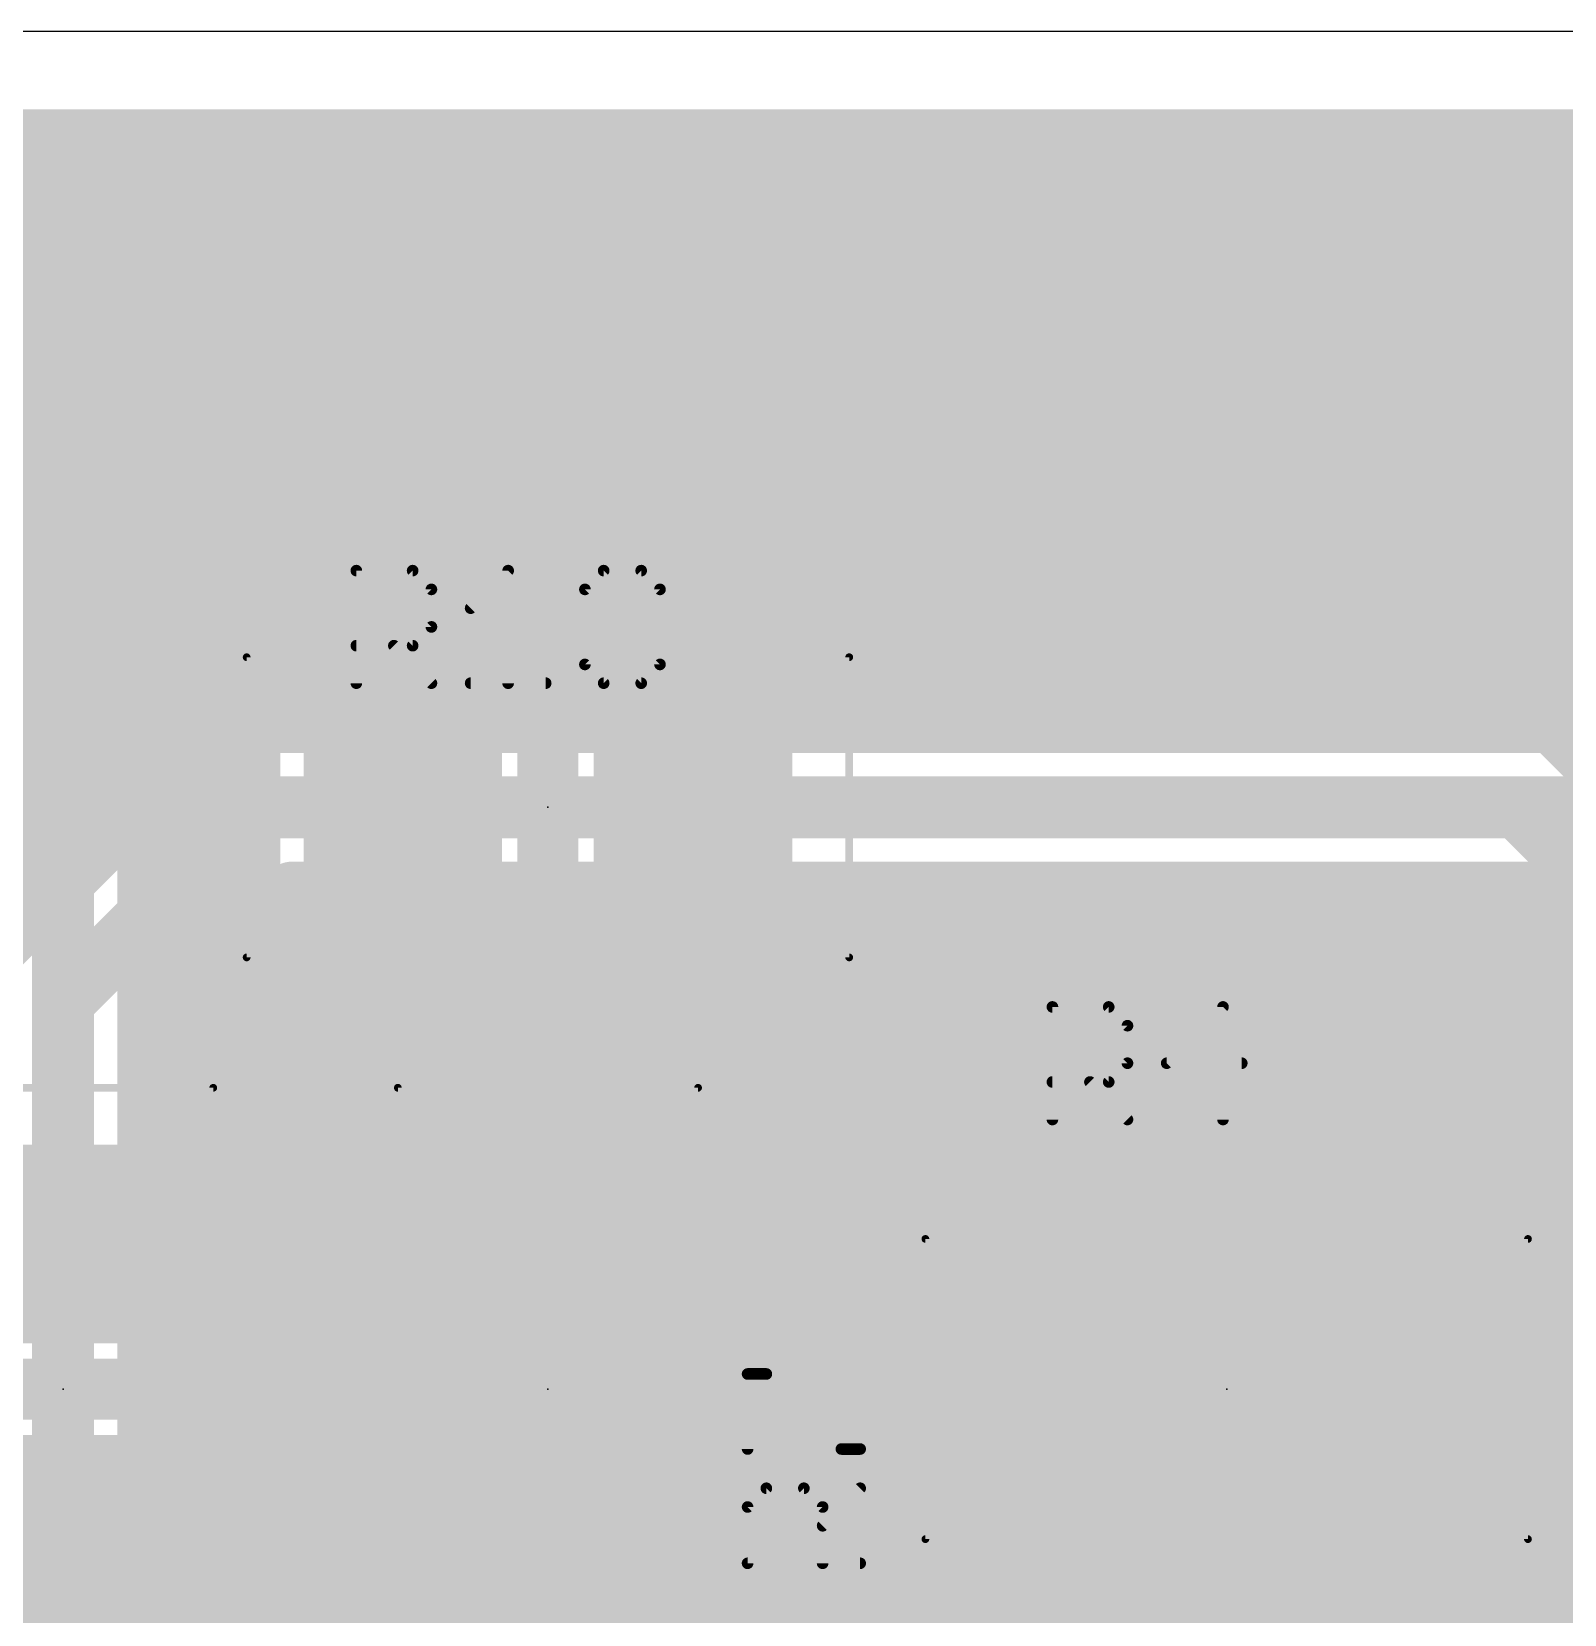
# Model space of a CAD drawing. Extents: x 0 to 1.9, y 0 to 1.15.
# Drawn here: x 0.5169 to 0.9121, y 0.7419 to 1.15 of the extents above; entities that cross this region are included whole.
import ezdxf

# ---------------------------------------------------------------- set-up
doc = ezdxf.new("R2010")
doc.units = 0
for name, color, linetype in [('1', 22, 'CONTINUOUS'), ('16', 175, 'CONTINUOUS'), ('20', 7, 'CONTINUOUS'), ('23', 7, 'CONTINUOUS'), ('24', 7, 'CONTINUOUS'), ('25', 253, 'CONTINUOUS'), ('31', 253, 'CONTINUOUS'), ('32', 253, 'CONTINUOUS'), ('35', 253, 'CONTINUOUS'), ('36', 253, 'CONTINUOUS'), ('39', 22, 'CONTINUOUS'), ('40', 175, 'CONTINUOUS'), ('51', 253, 'CONTINUOUS'), ('52', 253, 'CONTINUOUS')]:
    doc.layers.add(name, color=color, linetype=linetype)

# ---------------------------------------------------------------- blocks, each defined once
blk = doc.blocks.new('RECT')
blk.add_solid([(-0.5, -0.5), (0.5, -0.5), (-0.5, 0.5), (0.5, 0.5)])

msp = doc.modelspace()

# ---------------------------------------------------------------- linework, layer by layer
at = {"layer": '1', "const_width": 0.016}
for points in [[(0.028, 1.122), (1.872, 1.122)], [(0.028, 1.12), (1.872, 1.12)], [(0.028, 1.104), (1.872, 1.104)], [(0.028, 1.088), (1.72139, 1.088)], [(0.028, 1.072), (1.691539, 1.072)], [(0.028, 1.056), (1.675539, 1.056)], [(0.028, 1.04), (1.666718, 1.04)], [(0.028, 1.024), (1.660091, 1.024)], [(0.028, 1.008), (1.65775, 1.008)], [(0.028, 0.992), (1.011524, 0.992)], [(0.028, 0.976), (1.006508, 0.976)], [(0.565887, 0.972), (0.515887, 0.922)], [(0.909113, 0.972), (0.565887, 0.972)], [(0.934113, 0.947), (0.909113, 0.972)], [(0.028, 0.96), (0.553887, 0.96)], [(0.575, 0.95), (0.525, 0.9)], [(0.9, 0.95), (0.575, 0.95)], [(0.9, 0.95), (0.925, 0.925)], [(0.487305, 0.944), (0.537887, 0.944)], [(0.505176, 0.928), (0.521887, 0.928)], [(0.547, 0.890887), (0.584113, 0.928)], [(0.584113, 0.928), (0.890887, 0.928)], [(0.890887, 0.928), (0.903, 0.915887)], [(0.515887, 0.922), (0.508811, 0.914923)], [(0.665887, 0.922), (0.653, 0.909113)], [(0.834113, 0.922), (0.665887, 0.922)], [(0.871514, 0.884598), (0.834113, 0.922)], [(0.903, 0.915887), (0.903, 0.759113)], [(0.568113, 0.912), (0.655887, 0.912)], [(0.844113, 0.912), (0.903, 0.912)], [(0.653, 0.909113), (0.628, 0.884113)], [(0.525, 0.9), (0.525, 0.837402)], [(0.65, 0.875), (0.675, 0.9)], [(0.675, 0.9), (0.825, 0.9)], [(0.825, 0.9), (0.862402, 0.862598)], [(0.552113, 0.896), (0.639887, 0.896)], [(0.860113, 0.896), (0.903, 0.896)], [(0.547, 0.876992), (0.547, 0.890887)], [(0.628, 0.884113), (0.628, 0.876992)], [(0.884401, 0.871711), (0.871514, 0.884598)], [(0.547, 0.88), (0.628, 0.88)], [(0.683105, 0.876992), (0.684113, 0.878)], [(0.684113, 0.878), (0.815887, 0.878)], [(0.815887, 0.878), (0.840402, 0.853486)], [(0.876113, 0.88), (0.903, 0.88)], [(0.560327, 0.876992), (0.547, 0.876992)], [(0.568527, 0.868791), (0.560327, 0.876992)], [(0.614673, 0.876992), (0.606472, 0.868791)], [(0.628, 0.876992), (0.614673, 0.876992)], [(0.65, 0.837402), (0.65, 0.875)], [(0.685327, 0.876992), (0.683105, 0.876992)], [(0.693527, 0.868791), (0.685327, 0.876992)], [(0.884401, 0.843527), (0.884401, 0.871711)], [(0.568527, 0.850037), (0.568527, 0.868791)], [(0.606472, 0.868791), (0.606472, 0.806012)], [(0.693527, 0.806012), (0.693527, 0.868791)], [(0.568527, 0.864), (0.606472, 0.864)], [(0.693527, 0.864), (0.829887, 0.864)], [(0.862402, 0.862598), (0.862402, 0.8)], [(0.884401, 0.864), (0.903, 0.864)], [(0.840402, 0.853486), (0.840402, 0.843527)], [(0.57173, 0.846885), (0.568527, 0.850037)], [(0.570598, 0.848), (0.606472, 0.848)], [(0.571731, 0.846783), (0.57173, 0.846885)], [(0.571803, 0.846711), (0.571731, 0.846783)], [(0.571803, 0.837688), (0.571803, 0.846711)], [(0.693527, 0.848), (0.840402, 0.848)], [(0.884401, 0.848), (0.903, 0.848)], [(0.756209, 0.843527), (0.748008, 0.835327)], [(0.818988, 0.843527), (0.756209, 0.843527)], [(0.825, 0.837515), (0.818988, 0.843527)], [(0.831012, 0.843527), (0.825, 0.837515)], [(0.840402, 0.843527), (0.831012, 0.843527)], [(0.893791, 0.843527), (0.884401, 0.843527)], [(0.901992, 0.835327), (0.893791, 0.843527)], [(0.549803, 0.837598), (0.4, 0.837598)], [(0.525, 0.837402), (0.549803, 0.837598)], [(0.571875, 0.828661), (0.571803, 0.837688)], [(0.748008, 0.835327), (0.748008, 0.764673)], [(0.901992, 0.764673), (0.901992, 0.835327)], [(0.571803, 0.828588), (0.571875, 0.828661)], [(0.571848, 0.832), (0.606472, 0.832)], [(0.693527, 0.832), (0.748008, 0.832)], [(0.901992, 0.832), (0.903, 0.832)], [(0.568527, 0.82521), (0.571803, 0.828486)], [(0.568527, 0.806012), (0.568527, 0.82521)], [(0.571803, 0.828486), (0.571803, 0.828588)], [(0.568527, 0.816), (0.606472, 0.816)], [(0.693527, 0.816), (0.748008, 0.816)], [(0.901992, 0.816), (0.903, 0.816)], [(0.562515, 0.8), (0.568527, 0.806012)], [(0.606472, 0.806012), (0.612484, 0.8)], [(0.687515, 0.8), (0.693527, 0.806012)], [(0.568527, 0.793988), (0.562515, 0.8)], [(0.562516, 0.8), (0.612484, 0.8)], [(0.612484, 0.8), (0.606472, 0.793988)], [(0.693527, 0.793988), (0.687515, 0.8)], [(0.687516, 0.8), (0.748008, 0.8)], [(0.787598, 0.8), (0.775, 0.787402)], [(0.862402, 0.665551), (0.862402, 0.8)], [(0.901992, 0.8), (0.903, 0.8)], [(0.568527, 0.731209), (0.568527, 0.793988)], [(0.606472, 0.793988), (0.606472, 0.731209)], [(0.693527, 0.731209), (0.693527, 0.793988)], [(0.568527, 0.784), (0.606472, 0.784)], [(0.693527, 0.784), (0.748008, 0.784)], [(0.775, 0.787402), (0.775, 0.775)], [(0.901992, 0.784), (0.903, 0.784)], [(0.775, 0.775), (0.837205, 0.712795)], [(0.568527, 0.768), (0.606472, 0.768)], [(0.693527, 0.768), (0.748008, 0.768)], [(0.901992, 0.768), (0.903, 0.768)], [(0.748008, 0.764673), (0.756209, 0.756472)], [(0.893791, 0.756472), (0.901992, 0.764673)], [(0.525, 0.762598), (0.525, 0.7)], [(0.65, 0.762598), (0.65, 0.5875)], [(0.756209, 0.756472), (0.762415, 0.756472)], [(0.762415, 0.756472), (0.812108, 0.706779)], [(0.903, 0.759113), (0.884401, 0.740514)], [(0.884401, 0.740514), (0.884401, 0.756472)], [(0.884401, 0.756472), (0.893791, 0.756472)], [(0.568527, 0.752), (0.606472, 0.752)], [(0.693527, 0.752), (0.766887, 0.752)], [(0.884401, 0.752), (0.895887, 0.752)], [(0.925, 0.75), (0.888386, 0.713386)], [(0.568527, 0.736), (0.606472, 0.736)], [(0.693527, 0.736), (0.782887, 0.736)]]:
    msp.add_lwpolyline(points, dxfattribs=at)
at = {"layer": '1', "const_width": 0.008}
for points in [[(0.565887, 0.976, 1), (0.565887, 0.968)], [(0.568716, 0.969171, 1), (0.563059, 0.974828)], [(0.911941, 0.974828, 1), (0.906284, 0.969171)], [(0.909113, 0.968, 1), (0.909113, 0.976)], [(0.553887, 0.956, 1), (0.553887, 0.964)], [(0.575, 0.954, 1), (0.575, 0.946)], [(0.577828, 0.947172, 1), (0.572172, 0.952828)], [(0.902828, 0.952828, 1), (0.897172, 0.947172)], [(0.9, 0.946, 1), (0.9, 0.954)], [(0.537887, 0.94, 1), (0.537887, 0.948)], [(0.521887, 0.924, 1), (0.521887, 0.932)], [(0.584113, 0.932, 1), (0.584113, 0.924)], [(0.586941, 0.925172, 1), (0.581284, 0.930828)], [(0.893716, 0.930828, 1), (0.888059, 0.925172)], [(0.890887, 0.924, 1), (0.890887, 0.932)], [(0.513059, 0.924828, 1), (0.518716, 0.919171)], [(0.518716, 0.919171, 1), (0.513059, 0.924828)], [(0.665887, 0.926, 1), (0.665887, 0.918)], [(0.668716, 0.919171, 1), (0.663059, 0.924828)], [(0.836941, 0.924828, 1), (0.831284, 0.919171)], [(0.834113, 0.918, 1), (0.834113, 0.926)], [(0.907, 0.915887, 1), (0.899, 0.915887)], [(0.900172, 0.913059, 1), (0.905828, 0.918716)], [(0.568113, 0.916, 1), (0.568113, 0.908)], [(0.655887, 0.908, 1), (0.655887, 0.916)], [(0.844113, 0.916, 1), (0.844113, 0.908)], [(0.903, 0.908, 1), (0.903, 0.916)], [(0.650172, 0.911941, 1), (0.655828, 0.906284)], [(0.655828, 0.906284, 1), (0.650172, 0.911941)], [(0.529, 0.9, 1), (0.521, 0.9)], [(0.522172, 0.902828, 1), (0.527828, 0.897172)], [(0.675, 0.904, 1), (0.675, 0.896)], [(0.677828, 0.897172, 1), (0.672172, 0.902828)], [(0.827828, 0.902828, 1), (0.822172, 0.897172)], [(0.825, 0.896, 1), (0.825, 0.904)], [(0.552113, 0.9, 1), (0.552113, 0.892)], [(0.639887, 0.892, 1), (0.639887, 0.9)], [(0.860113, 0.9, 1), (0.860113, 0.892)], [(0.903, 0.892, 1), (0.903, 0.9)], [(0.551, 0.890887, 1), (0.543, 0.890887)], [(0.544171, 0.893716, 1), (0.549828, 0.888059)], [(0.632, 0.884113, 1), (0.624, 0.884113)], [(0.625172, 0.886941, 1), (0.630828, 0.881284)], [(0.874343, 0.887427, 1), (0.868686, 0.88177)], [(0.868686, 0.88177, 1), (0.874343, 0.887427)], [(0.547, 0.884, 1), (0.547, 0.876)], [(0.628, 0.876, 1), (0.628, 0.884)], [(0.684113, 0.882, 1), (0.684113, 0.874)], [(0.686941, 0.875171, 1), (0.681284, 0.880829)], [(0.818716, 0.880828, 1), (0.813059, 0.875172)], [(0.815887, 0.874, 1), (0.815887, 0.882)], [(0.876113, 0.884, 1), (0.876113, 0.876)], [(0.903, 0.876, 1), (0.903, 0.884)], [(0.547, 0.880992, 1), (0.547, 0.872992)], [(0.563155, 0.87982, 1), (0.557498, 0.874164)], [(0.560327, 0.872992, 1), (0.560327, 0.880992)], [(0.614673, 0.880992, 1), (0.614673, 0.872992)], [(0.617502, 0.874164, 1), (0.611845, 0.87982)], [(0.628, 0.872992, 1), (0.628, 0.880992)], [(0.654, 0.875, 1), (0.646, 0.875)], [(0.647172, 0.877828, 1), (0.652828, 0.872172)], [(0.680276, 0.879821, 1), (0.685933, 0.874163)], [(0.683105, 0.880992, 1), (0.683105, 0.872992)], [(0.688155, 0.87982, 1), (0.682498, 0.874164)], [(0.685327, 0.872992, 1), (0.685327, 0.880992)], [(0.543, 0.876992, 1), (0.551, 0.876992)], [(0.624, 0.876992, 1), (0.632, 0.876992)], [(0.888401, 0.871711, 1), (0.880401, 0.871711)], [(0.881573, 0.868883, 1), (0.88723, 0.87454)], [(0.572527, 0.868791, 1), (0.564527, 0.868791)], [(0.565699, 0.865963, 1), (0.571356, 0.87162)], [(0.610472, 0.868791, 1), (0.602472, 0.868791)], [(0.603644, 0.87162, 1), (0.609301, 0.865963)], [(0.697527, 0.868791, 1), (0.689527, 0.868791)], [(0.690699, 0.865963, 1), (0.696356, 0.87162)], [(0.568527, 0.868, 1), (0.568527, 0.86)], [(0.606472, 0.86, 1), (0.606472, 0.868)], [(0.693527, 0.868, 1), (0.693527, 0.86)], [(0.829887, 0.86, 1), (0.829887, 0.868)], [(0.866402, 0.862598, 1), (0.858402, 0.862598)], [(0.859573, 0.85977, 1), (0.86523, 0.865427)], [(0.884401, 0.868, 1), (0.884401, 0.86)], [(0.903, 0.86, 1), (0.903, 0.868)], [(0.844402, 0.853486, 1), (0.836402, 0.853486)], [(0.571333, 0.852888, 1), (0.565722, 0.847187)], [(0.837573, 0.850657, 1), (0.84323, 0.856314)], [(0.564527, 0.850037, 1), (0.572527, 0.850037)], [(0.570598, 0.852, 1), (0.570598, 0.844)], [(0.57573, 0.846914, 1), (0.56773, 0.846856)], [(0.574557, 0.849614, 1), (0.568905, 0.843952)], [(0.575803, 0.846711, 1), (0.567803, 0.846711)], [(0.568924, 0.844034, 1), (0.574536, 0.849736)], [(0.568977, 0.84388, 1), (0.574629, 0.849542)], [(0.606472, 0.844, 1), (0.606472, 0.852)], [(0.693527, 0.852, 1), (0.693527, 0.844)], [(0.840402, 0.844, 1), (0.840402, 0.852)], [(0.884401, 0.852, 1), (0.884401, 0.844)], [(0.903, 0.844, 1), (0.903, 0.852)], [(0.567731, 0.846754, 1), (0.575731, 0.846812)], [(0.756209, 0.847527, 1), (0.756209, 0.839527)], [(0.759037, 0.840699, 1), (0.75338, 0.846356)], [(0.821816, 0.846356, 1), (0.81616, 0.840699)], [(0.818988, 0.839527, 1), (0.818988, 0.847527)], [(0.831012, 0.847527, 1), (0.831012, 0.839527)], [(0.83384, 0.840699, 1), (0.828183, 0.846356)], [(0.840402, 0.839527, 1), (0.840402, 0.847527)], [(0.884401, 0.847527, 1), (0.884401, 0.839527)], [(0.89662, 0.846356, 1), (0.890963, 0.840699)], [(0.893791, 0.839527, 1), (0.893791, 0.847527)], [(0.524968, 0.841401, 1), (0.525032, 0.833402)], [(0.549835, 0.833599, 1), (0.549771, 0.841598)], [(0.549803, 0.833598, 1), (0.549803, 0.841598)], [(0.575803, 0.837719, 1), (0.567803, 0.837656)], [(0.836402, 0.843527, 1), (0.844402, 0.843527)], [(0.880401, 0.843527, 1), (0.888401, 0.843527)], [(0.521, 0.837402, 1), (0.529, 0.837402)], [(0.567803, 0.837688, 1), (0.575803, 0.837688)], [(0.646, 0.837402, 1), (0.654, 0.837402)], [(0.745179, 0.838155, 1), (0.750836, 0.832498)], [(0.752008, 0.835327, 1), (0.744008, 0.835327)], [(0.822172, 0.840344, 1), (0.827828, 0.834687)], [(0.822172, 0.834687, 1), (0.827828, 0.840344)], [(0.905992, 0.835327, 1), (0.897992, 0.835327)], [(0.899164, 0.832498, 1), (0.90482, 0.838155)], [(0.571848, 0.836, 1), (0.571848, 0.828)], [(0.574725, 0.825854, 1), (0.569025, 0.831467)], [(0.606472, 0.828, 1), (0.606472, 0.836)], [(0.693527, 0.836, 1), (0.693527, 0.828)], [(0.748008, 0.828, 1), (0.748008, 0.836)], [(0.901992, 0.836, 1), (0.901992, 0.828)], [(0.903, 0.828, 1), (0.903, 0.836)], [(0.572527, 0.82521, 1), (0.564527, 0.82521)], [(0.575803, 0.828588, 1), (0.567803, 0.828588)], [(0.568953, 0.831394, 1), (0.574653, 0.825781)], [(0.567875, 0.828629, 1), (0.575875, 0.828692)], [(0.574631, 0.825657, 1), (0.568975, 0.831314)], [(0.565699, 0.828039, 1), (0.571356, 0.822382)], [(0.567803, 0.828486, 1), (0.575803, 0.828486)], [(0.568527, 0.82, 1), (0.568527, 0.812)], [(0.606472, 0.812, 1), (0.606472, 0.82)], [(0.693527, 0.82, 1), (0.693527, 0.812)], [(0.748008, 0.812, 1), (0.748008, 0.82)], [(0.901992, 0.82, 1), (0.901992, 0.812)], [(0.903, 0.812, 1), (0.903, 0.82)], [(0.571356, 0.803184, 1), (0.565699, 0.80884)], [(0.609301, 0.80884, 1), (0.603644, 0.803184)], [(0.696356, 0.803184, 1), (0.690699, 0.80884)], [(0.564527, 0.806012, 1), (0.572527, 0.806012)], [(0.602472, 0.806012, 1), (0.610472, 0.806012)], [(0.689527, 0.806012, 1), (0.697527, 0.806012)], [(0.565344, 0.802828, 1), (0.559687, 0.797171)], [(0.559687, 0.802828, 1), (0.565344, 0.797171)], [(0.562516, 0.804, 1), (0.562516, 0.796)], [(0.615313, 0.797171, 1), (0.609656, 0.802828)], [(0.609656, 0.797171, 1), (0.615313, 0.802828)], [(0.612484, 0.796, 1), (0.612484, 0.804)], [(0.690344, 0.802828, 1), (0.684687, 0.797171)], [(0.684687, 0.802828, 1), (0.690344, 0.797171)], [(0.687516, 0.804, 1), (0.687516, 0.796)], [(0.748008, 0.796, 1), (0.748008, 0.804)], [(0.790427, 0.797172, 1), (0.78477, 0.802828)], [(0.866402, 0.8, 1), (0.858402, 0.8)], [(0.858402, 0.8, 1), (0.866402, 0.8)], [(0.901992, 0.804, 1), (0.901992, 0.796)], [(0.903, 0.796, 1), (0.903, 0.804)], [(0.572527, 0.793988, 1), (0.564527, 0.793988)], [(0.565699, 0.791159, 1), (0.571356, 0.796816)], [(0.610472, 0.793988, 1), (0.602472, 0.793988)], [(0.603644, 0.796816, 1), (0.609301, 0.791159)], [(0.697527, 0.793988, 1), (0.689527, 0.793988)], [(0.690699, 0.791159, 1), (0.696356, 0.796816)], [(0.568527, 0.788, 1), (0.568527, 0.78)], [(0.606472, 0.78, 1), (0.606472, 0.788)], [(0.693527, 0.788, 1), (0.693527, 0.78)], [(0.748008, 0.78, 1), (0.748008, 0.788)], [(0.779, 0.787402, 1), (0.771, 0.787402)], [(0.772172, 0.79023, 1), (0.777828, 0.784573)], [(0.901992, 0.788, 1), (0.901992, 0.78)], [(0.903, 0.78, 1), (0.903, 0.788)], [(0.777828, 0.777828, 1), (0.772172, 0.772172)], [(0.568527, 0.772, 1), (0.568527, 0.764)], [(0.606472, 0.764, 1), (0.606472, 0.772)], [(0.693527, 0.772, 1), (0.693527, 0.764)], [(0.748008, 0.764, 1), (0.748008, 0.772)], [(0.771, 0.775, 1), (0.779, 0.775)], [(0.901992, 0.772, 1), (0.901992, 0.764)], [(0.903, 0.764, 1), (0.903, 0.772)], [(0.750836, 0.767502, 1), (0.745179, 0.761845)], [(0.90482, 0.761845, 1), (0.899164, 0.767502)], [(0.529, 0.762598, 1), (0.521, 0.762598)], [(0.654, 0.762598, 1), (0.646, 0.762598)], [(0.744008, 0.764673, 1), (0.752008, 0.764673)], [(0.897992, 0.764673, 1), (0.905992, 0.764673)], [(0.756209, 0.760472, 1), (0.756209, 0.752472)], [(0.75338, 0.753644, 1), (0.759037, 0.759301)], [(0.765243, 0.759301, 1), (0.759586, 0.753644)], [(0.762415, 0.752472, 1), (0.762415, 0.760472)], [(0.888401, 0.756472, 1), (0.880401, 0.756472)], [(0.884401, 0.760472, 1), (0.884401, 0.752472)], [(0.890963, 0.759301, 1), (0.89662, 0.753644)], [(0.893791, 0.752472, 1), (0.893791, 0.760472)], [(0.905828, 0.756284, 1), (0.900172, 0.761941)], [(0.568527, 0.756, 1), (0.568527, 0.748)], [(0.606472, 0.748, 1), (0.606472, 0.756)], [(0.693527, 0.756, 1), (0.693527, 0.748)], [(0.766887, 0.748, 1), (0.766887, 0.756)], [(0.884401, 0.756, 1), (0.884401, 0.748)], [(0.895887, 0.748, 1), (0.895887, 0.756)], [(0.899, 0.759113, 1), (0.907, 0.759113)], [(0.881573, 0.743342, 1), (0.88723, 0.737686)], [(0.568527, 0.74, 1), (0.568527, 0.732)], [(0.606472, 0.732, 1), (0.606472, 0.74)], [(0.693527, 0.74, 1), (0.693527, 0.732)], [(0.782887, 0.732, 1), (0.782887, 0.74)], [(0.880401, 0.740514, 1), (0.888401, 0.740514)]]:
    msp.add_lwpolyline(points, format="xyb", dxfattribs=at)
at = {"layer": '16', "const_width": 0.016}
for points in [[(0.028, 1.122), (1.872, 1.122)], [(0.028, 1.12), (1.872, 1.12)], [(0.028, 1.104), (1.872, 1.104)], [(0.028, 1.088), (1.72139, 1.088)], [(0.028, 1.072), (1.691539, 1.072)], [(0.028, 1.056), (1.675539, 1.056)], [(0.596613, 1.047), (0.353387, 1.047)], [(0.621711, 1.021901), (0.596613, 1.047)], [(0.603613, 1.04), (1.666718, 1.04)], [(0.5, 1.025), (0.5875, 1.025)], [(0.525, 1), (0.5, 1.025)], [(0.5875, 1.025), (0.612598, 0.999902)], [(0.619613, 1.024), (1.660091, 1.024)], [(0.634598, 1.009014), (0.621711, 1.021901)], [(0.634598, 0.993527), (0.634598, 1.009014)], [(0.634598, 1.008), (1.65775, 1.008)], [(0.525, 0.7), (0.525, 1)], [(0.547, 0.725816), (0.547, 1.003)], [(0.547, 1.003), (0.578387, 1.003)], [(0.578387, 1.003), (0.58786, 0.993527)], [(0.612598, 0.999902), (0.612598, 0.95)], [(0.547, 0.992), (0.579681, 0.992)], [(0.581209, 0.993527), (0.573008, 0.985327)], [(0.58786, 0.993527), (0.581209, 0.993527)], [(0.643988, 0.993527), (0.634598, 0.993527)], [(0.65, 0.987515), (0.643988, 0.993527)], [(0.645515, 0.992), (0.654484, 0.992)], [(0.656012, 0.993527), (0.65, 0.987515)], [(0.718791, 0.993527), (0.656012, 0.993527)], [(0.726992, 0.985327), (0.718791, 0.993527)], [(0.720319, 0.992), (1.017181, 0.992)], [(0.573008, 0.985327), (0.573008, 0.914673)], [(0.726992, 0.972), (0.726992, 0.985327)], [(0.547, 0.976), (0.573008, 0.976)], [(0.726992, 0.976), (1.010508, 0.976)], [(1.010508, 0.972), (0.726992, 0.972)], [(0.547, 0.96), (0.573008, 0.96)], [(1.05, 0.95), (0.687402, 0.95)], [(0.547, 0.944), (0.573008, 0.944)], [(0.547, 0.928), (0.573008, 0.928)], [(0.726992, 0.914673), (0.726992, 0.928)], [(0.726992, 0.928), (1.010508, 0.928)], [(0.573008, 0.914673), (0.581209, 0.906472)], [(0.718791, 0.906472), (0.726992, 0.914673)], [(0.547, 0.912), (0.575681, 0.912)], [(0.643988, 0.906472), (0.65, 0.912484)], [(0.649515, 0.912), (0.650484, 0.912)], [(0.65, 0.912484), (0.656012, 0.906472)], [(0.724319, 0.912), (1.013181, 0.912)], [(0.581209, 0.906472), (0.643988, 0.906472)], [(0.656012, 0.906472), (0.718791, 0.906472)], [(0.547, 0.896), (1.028, 0.896)], [(0.547, 0.88), (1.028, 0.88)], [(0.547, 0.864), (1.028, 0.864)], [(0.547, 0.848), (1.028, 0.848)], [(0.547, 0.832), (1.028, 0.832)], [(0.547, 0.816), (1.028, 0.816)], [(0.547, 0.8), (1.028, 0.8)], [(0.547, 0.784), (1.028, 0.784)], [(0.547, 0.768), (1.028, 0.768)], [(0.547, 0.752), (1.028, 0.752)], [(0.547, 0.736), (1.028, 0.736)]]:
    msp.add_lwpolyline(points, dxfattribs=at)
at = {"layer": '16', "const_width": 0.008}
for points in [[(0.599441, 1.049828, 1), (0.593784, 1.044171)], [(0.596613, 1.043, 1), (0.596613, 1.051)], [(0.603613, 1.044, 1), (0.603613, 1.036)], [(0.590328, 1.027828, 1), (0.584672, 1.022172)], [(0.5875, 1.021, 1), (0.5875, 1.029)], [(0.619613, 1.028, 1), (0.619613, 1.02)], [(0.62454, 1.02473, 1), (0.618883, 1.019073)], [(0.618883, 1.019073, 1), (0.62454, 1.02473)], [(0.638598, 1.009014, 1), (0.630598, 1.009014)], [(0.634598, 1.012, 1), (0.634598, 1.004)], [(0.63177, 1.006186, 1), (0.637427, 1.011843)], [(0.529, 1, 1), (0.521, 1)], [(0.551, 1.003, 1), (0.543, 1.003)], [(0.547, 1.007, 1), (0.547, 0.999)], [(0.581216, 1.005828, 1), (0.575559, 1.000172)], [(0.578387, 0.999, 1), (0.578387, 1.007)], [(0.522172, 0.997172, 1), (0.527828, 1.002828)], [(0.616598, 0.999902, 1), (0.608598, 0.999902)], [(0.60977, 0.997073, 1), (0.615427, 1.00273)], [(0.547, 0.996, 1), (0.547, 0.988)], [(0.581209, 0.997527, 1), (0.581209, 0.989527)], [(0.584037, 0.990699, 1), (0.57838, 0.996356)], [(0.579681, 0.988, 1), (0.579681, 0.996)], [(0.585031, 0.990699, 1), (0.590688, 0.996356)], [(0.58786, 0.989527, 1), (0.58786, 0.997527)], [(0.634598, 0.997527, 1), (0.634598, 0.989527)], [(0.646816, 0.996356, 1), (0.641159, 0.990699)], [(0.645515, 0.996, 1), (0.645515, 0.988)], [(0.643988, 0.989527, 1), (0.643988, 0.997527)], [(0.656012, 0.997527, 1), (0.656012, 0.989527)], [(0.65884, 0.990699, 1), (0.653184, 0.996356)], [(0.654484, 0.988, 1), (0.654484, 0.996)], [(0.72162, 0.996356, 1), (0.715963, 0.990699)], [(0.720319, 0.996, 1), (0.720319, 0.988)], [(0.718791, 0.989527, 1), (0.718791, 0.997527)], [(0.630598, 0.993527, 1), (0.638598, 0.993527)], [(0.570179, 0.988155, 1), (0.575836, 0.982498)], [(0.577008, 0.985327, 1), (0.569008, 0.985327)], [(0.647171, 0.990344, 1), (0.652828, 0.984687)], [(0.647171, 0.984687, 1), (0.652828, 0.990344)], [(0.730992, 0.985327, 1), (0.722992, 0.985327)], [(0.724164, 0.982498, 1), (0.72982, 0.988155)], [(0.547, 0.98, 1), (0.547, 0.972)], [(0.573008, 0.972, 1), (0.573008, 0.98)], [(0.726992, 0.98, 1), (0.726992, 0.972)], [(0.726992, 0.976, 1), (0.726992, 0.968)], [(0.722992, 0.972, 1), (0.730992, 0.972)], [(0.547, 0.964, 1), (0.547, 0.956)], [(0.573008, 0.956, 1), (0.573008, 0.964)], [(0.687402, 0.954, 1), (0.687402, 0.946)], [(0.547, 0.948, 1), (0.547, 0.94)], [(0.573008, 0.94, 1), (0.573008, 0.948)], [(0.608598, 0.95, 1), (0.616598, 0.95)], [(0.547, 0.932, 1), (0.547, 0.924)], [(0.573008, 0.924, 1), (0.573008, 0.932)], [(0.730992, 0.928, 1), (0.722992, 0.928)], [(0.726992, 0.932, 1), (0.726992, 0.924)], [(0.575836, 0.917502, 1), (0.570179, 0.911845)], [(0.72982, 0.911845, 1), (0.724164, 0.917502)], [(0.547, 0.916, 1), (0.547, 0.908)], [(0.569008, 0.914673, 1), (0.577008, 0.914673)], [(0.575681, 0.908, 1), (0.575681, 0.916)], [(0.649515, 0.916, 1), (0.649515, 0.908)], [(0.652828, 0.915313, 1), (0.647171, 0.909656)], [(0.652828, 0.909656, 1), (0.647171, 0.915313)], [(0.650484, 0.908, 1), (0.650484, 0.916)], [(0.724319, 0.916, 1), (0.724319, 0.908)], [(0.722992, 0.914673, 1), (0.730992, 0.914673)], [(0.581209, 0.910472, 1), (0.581209, 0.902472)], [(0.643988, 0.902472, 1), (0.643988, 0.910472)], [(0.656012, 0.910472, 1), (0.656012, 0.902472)], [(0.718791, 0.902472, 1), (0.718791, 0.910472)], [(0.57838, 0.903644, 1), (0.584037, 0.909301)], [(0.641159, 0.909301, 1), (0.646816, 0.903644)], [(0.653184, 0.903644, 1), (0.65884, 0.909301)], [(0.715963, 0.909301, 1), (0.72162, 0.903644)], [(0.547, 0.9, 1), (0.547, 0.892)], [(0.547, 0.884, 1), (0.547, 0.876)], [(0.547, 0.868, 1), (0.547, 0.86)], [(0.547, 0.852, 1), (0.547, 0.844)], [(0.547, 0.836, 1), (0.547, 0.828)], [(0.547, 0.82, 1), (0.547, 0.812)], [(0.547, 0.804, 1), (0.547, 0.796)], [(0.547, 0.788, 1), (0.547, 0.78)], [(0.547, 0.772, 1), (0.547, 0.764)], [(0.547, 0.756, 1), (0.547, 0.748)], [(0.547, 0.74, 1), (0.547, 0.732)]]:
    msp.add_lwpolyline(points, format="xyb", dxfattribs=at)
at = {"layer": '20'}
msp.add_line((1.9, 1.15), (0, 1.15), dxfattribs=at)
at = {"layer": '23'}
for p in [(0.525, 0.8), (0.65, 0.8), (0.825, 0.8)]:
    msp.add_point(p, dxfattribs=at)
at = {"layer": '24'}
msp.add_point((0.65, 0.95), dxfattribs=at)
at = {"layer": '25', "const_width": 0.003}
for points in [[(0.600604, 0.982), (0.600604, 1.011025)], [(0.600604, 1.011025), (0.615117, 1.011025)], [(0.615117, 1.011025), (0.619954, 1.006187)], [(0.63007, 1.00135), (0.639744, 1.011025)], [(0.639744, 1.011025), (0.639744, 0.982)], [(0.659535, 1.006187), (0.664372, 1.011025)], [(0.664372, 1.011025), (0.674047, 1.011025)], [(0.674047, 1.011025), (0.678885, 1.006187)], [(0.619954, 1.006187), (0.619954, 0.996512)], [(0.659535, 0.986837), (0.659535, 1.006187)], [(0.659535, 0.986837), (0.678885, 1.006187)], [(0.678885, 1.006187), (0.678885, 0.986837)], [(0.619954, 0.996512), (0.615117, 0.991675)], [(0.615117, 0.991675), (0.600604, 0.991675)], [(0.610279, 0.991675), (0.619954, 0.982)], [(0.664372, 0.982), (0.659535, 0.986837)], [(0.678885, 0.986837), (0.674047, 0.982)], [(0.63007, 0.982), (0.649419, 0.982)], [(0.674047, 0.982), (0.664372, 0.982)], [(0.78007, 0.8695), (0.78007, 0.898525)], [(0.78007, 0.898525), (0.794582, 0.898525)], [(0.794582, 0.898525), (0.799419, 0.893687)], [(0.824047, 0.898525), (0.809535, 0.884012)], [(0.824047, 0.8695), (0.824047, 0.898525)], [(0.799419, 0.893687), (0.799419, 0.884012)], [(0.799419, 0.884012), (0.794582, 0.879175)], [(0.809535, 0.884012), (0.828885, 0.884012)], [(0.794582, 0.879175), (0.78007, 0.879175)], [(0.789744, 0.879175), (0.799419, 0.8695)], [(0.701475, 0.784535), (0.701475, 0.803885)], [(0.701475, 0.803885), (0.706313, 0.803885)], [(0.706313, 0.803885), (0.725663, 0.784535)], [(0.725663, 0.784535), (0.7305, 0.784535)], [(0.701475, 0.769582), (0.706313, 0.774419)], [(0.706313, 0.774419), (0.715988, 0.774419)], [(0.715988, 0.774419), (0.720825, 0.769582)], [(0.720825, 0.764744), (0.7305, 0.774419)], [(0.701475, 0.75507), (0.701475, 0.769582)], [(0.720825, 0.769582), (0.720825, 0.75507)], [(0.7305, 0.75507), (0.701475, 0.75507)]]:
    msp.add_lwpolyline(points, dxfattribs=at)
at = {"layer": '25', "const_width": 0.0015}
for points in [[(0.601354, 1.011025, 1), (0.599854, 1.011025)], [(0.600604, 1.011775, 1), (0.600604, 1.010275)], [(0.615647, 1.011555, 1), (0.614586, 1.010494)], [(0.615117, 1.010275, 1), (0.615117, 1.011775)], [(0.640494, 1.011025, 1), (0.638994, 1.011025)], [(0.640275, 1.010494, 1), (0.639214, 1.011555)], [(0.664372, 1.011775, 1), (0.664372, 1.010275)], [(0.664903, 1.010494, 1), (0.663842, 1.011555)], [(0.674577, 1.011555, 1), (0.673517, 1.010494)], [(0.674047, 1.010275, 1), (0.674047, 1.011775)], [(0.620704, 1.006187, 1), (0.619204, 1.006187)], [(0.619424, 1.005657, 1), (0.620485, 1.006718)], [(0.659004, 1.006718, 1), (0.660065, 1.005657)], [(0.660285, 1.006187, 1), (0.658785, 1.006187)], [(0.679635, 1.006187, 1), (0.678135, 1.006187)], [(0.679415, 1.005657, 1), (0.678354, 1.006718)], [(0.678354, 1.005657, 1), (0.679415, 1.006718)], [(0.629539, 1.00188, 1), (0.6306, 1.000819)], [(0.619204, 0.996512, 1), (0.620704, 0.996512)], [(0.620485, 0.995982, 1), (0.619424, 0.997043)], [(0.600604, 0.992425, 1), (0.600604, 0.990925)], [(0.61081, 0.992205, 1), (0.609749, 0.991144)], [(0.614586, 0.992205, 1), (0.615647, 0.991144)], [(0.615117, 0.990925, 1), (0.615117, 0.992425)], [(0.660065, 0.987368, 1), (0.659004, 0.986307)], [(0.659004, 0.987368, 1), (0.660065, 0.986307)], [(0.679415, 0.986307, 1), (0.678354, 0.987368)], [(0.658785, 0.986837, 1), (0.660285, 0.986837)], [(0.678135, 0.986837, 1), (0.679635, 0.986837)], [(0.599854, 0.982, 1), (0.601354, 0.982)], [(0.619424, 0.98147, 1), (0.620485, 0.98253)], [(0.63007, 0.98275, 1), (0.63007, 0.98125)], [(0.638994, 0.982, 1), (0.640494, 0.982)], [(0.649419, 0.98125, 1), (0.649419, 0.98275)], [(0.664372, 0.98275, 1), (0.664372, 0.98125)], [(0.663842, 0.98147, 1), (0.664903, 0.98253)], [(0.673517, 0.98253, 1), (0.674577, 0.98147)], [(0.674047, 0.98125, 1), (0.674047, 0.98275)], [(0.78082, 0.898525, 1), (0.77932, 0.898525)], [(0.78007, 0.899275, 1), (0.78007, 0.897775)], [(0.795112, 0.899055, 1), (0.794052, 0.897994)], [(0.794582, 0.897775, 1), (0.794582, 0.899275)], [(0.824797, 0.898525, 1), (0.823297, 0.898525)], [(0.824577, 0.897994, 1), (0.823517, 0.899055)], [(0.800169, 0.893687, 1), (0.798669, 0.893687)], [(0.798889, 0.893157, 1), (0.79995, 0.894218)], [(0.798669, 0.884012, 1), (0.800169, 0.884012)], [(0.79995, 0.883482, 1), (0.798889, 0.884543)], [(0.809004, 0.884543, 1), (0.810065, 0.883482)], [(0.809535, 0.884762, 1), (0.809535, 0.883262)], [(0.828885, 0.883262, 1), (0.828885, 0.884762)], [(0.78007, 0.879925, 1), (0.78007, 0.878425)], [(0.790275, 0.879705, 1), (0.789214, 0.878644)], [(0.794052, 0.879705, 1), (0.795112, 0.878644)], [(0.794582, 0.878425, 1), (0.794582, 0.879925)], [(0.77932, 0.8695, 1), (0.78082, 0.8695)], [(0.798889, 0.86897, 1), (0.79995, 0.87003)], [(0.823297, 0.8695, 1), (0.824797, 0.8695)], [(0.702225, 0.803885, 1), (0.700725, 0.803885)], [(0.701475, 0.804635, 1), (0.701475, 0.803135)], [(0.706843, 0.804415, 1), (0.705782, 0.803354)], [(0.706313, 0.803135, 1), (0.706313, 0.804635)], [(0.700725, 0.784535, 1), (0.702225, 0.784535)], [(0.725663, 0.785285, 1), (0.725663, 0.783785)], [(0.725132, 0.784004, 1), (0.726193, 0.785065)], [(0.7305, 0.783785, 1), (0.7305, 0.785285)], [(0.706313, 0.775169, 1), (0.706313, 0.773669)], [(0.706843, 0.773889, 1), (0.705782, 0.77495)], [(0.716518, 0.77495, 1), (0.715457, 0.773889)], [(0.715988, 0.773669, 1), (0.715988, 0.775169)], [(0.73103, 0.773889, 1), (0.72997, 0.77495)], [(0.702225, 0.769582, 1), (0.700725, 0.769582)], [(0.700945, 0.770112, 1), (0.702006, 0.769052)], [(0.721575, 0.769582, 1), (0.720075, 0.769582)], [(0.720295, 0.769052, 1), (0.721356, 0.770112)], [(0.720295, 0.765275, 1), (0.721356, 0.764214)], [(0.701475, 0.75582, 1), (0.701475, 0.75432)], [(0.700725, 0.75507, 1), (0.702225, 0.75507)], [(0.720075, 0.75507, 1), (0.721575, 0.75507)], [(0.7305, 0.75432, 1), (0.7305, 0.75582)]]:
    msp.add_lwpolyline(points, format="xyb", dxfattribs=at)
at = {"layer": '39', "const_width": 0.002}
for points in [[(0.486299, 0.877677), (0.563701, 0.877677)], [(0.563701, 0.877677), (0.563701, 0.722323)], [(0.611299, 0.722323), (0.611299, 0.877677)], [(0.611299, 0.877677), (0.688701, 0.877677)], [(0.688701, 0.877677), (0.688701, 0.722323)], [(0.747323, 0.761299), (0.747323, 0.838701)], [(0.747323, 0.838701), (0.902677, 0.838701)], [(0.902677, 0.838701), (0.902677, 0.761299)], [(0.902677, 0.761299), (0.747323, 0.761299)]]:
    msp.add_lwpolyline(points, dxfattribs=at)
at = {"layer": '39', "const_width": 0.001}
for points in [[(0.564201, 0.877677, 1), (0.563201, 0.877677)], [(0.563701, 0.877177, 1), (0.563701, 0.878177)], [(0.611799, 0.877677, 1), (0.610799, 0.877677)], [(0.611299, 0.878177, 1), (0.611299, 0.877177)], [(0.689201, 0.877677, 1), (0.688201, 0.877677)], [(0.688701, 0.877177, 1), (0.688701, 0.878177)], [(0.747823, 0.838701, 1), (0.746823, 0.838701)], [(0.747323, 0.839201, 1), (0.747323, 0.838201)], [(0.903177, 0.838701, 1), (0.902177, 0.838701)], [(0.902677, 0.838201, 1), (0.902677, 0.839201)], [(0.747323, 0.761799, 1), (0.747323, 0.760799)], [(0.746823, 0.761299, 1), (0.747823, 0.761299)], [(0.902177, 0.761299, 1), (0.903177, 0.761299)], [(0.902677, 0.760799, 1), (0.902677, 0.761799)]]:
    msp.add_lwpolyline(points, format="xyb", dxfattribs=at)
at = {"layer": '40', "const_width": 0.002}
for points in [[(0.727677, 0.988701), (0.572323, 0.988701)], [(0.572323, 0.988701), (0.572323, 0.911299)], [(0.727677, 0.911299), (0.727677, 0.988701)], [(0.572323, 0.911299), (0.727677, 0.911299)]]:
    msp.add_lwpolyline(points, dxfattribs=at)
at = {"layer": '40', "const_width": 0.001}
for points in [[(0.572323, 0.989201, 1), (0.572323, 0.988201)], [(0.572823, 0.988701, 1), (0.571823, 0.988701)], [(0.728177, 0.988701, 1), (0.727177, 0.988701)], [(0.727677, 0.988201, 1), (0.727677, 0.989201)], [(0.572323, 0.911799, 1), (0.572323, 0.910799)], [(0.571823, 0.911299, 1), (0.572823, 0.911299)], [(0.727177, 0.911299, 1), (0.728177, 0.911299)], [(0.727677, 0.910799, 1), (0.727677, 0.911799)]]:
    msp.add_lwpolyline(points, format="xyb", dxfattribs=at)
at = {"layer": '51', "const_width": 0.006}
for points in [[(0.841142, 0.825), (0.808858, 0.825)], [(0.55, 0.783858), (0.55, 0.816142)], [(0.625, 0.783858), (0.625, 0.816142)], [(0.675, 0.783858), (0.675, 0.816142)], [(0.841142, 0.775), (0.808858, 0.775)]]:
    msp.add_lwpolyline(points, dxfattribs=at)
at = {"layer": '51', "const_width": 0.003}
for points in [[(0.808858, 0.8265, 1), (0.808858, 0.8235)], [(0.841142, 0.8235, 1), (0.841142, 0.8265)], [(0.5515, 0.816142, 1), (0.5485, 0.816142)], [(0.6265, 0.816142, 1), (0.6235, 0.816142)], [(0.6765, 0.816142, 1), (0.6735, 0.816142)], [(0.5485, 0.783858, 1), (0.5515, 0.783858)], [(0.6235, 0.783858, 1), (0.6265, 0.783858)], [(0.6735, 0.783858, 1), (0.6765, 0.783858)], [(0.808858, 0.7765, 1), (0.808858, 0.7735)], [(0.841142, 0.7735, 1), (0.841142, 0.7765)]]:
    msp.add_lwpolyline(points, format="xyb", dxfattribs=at)
at = {"layer": '52', "const_width": 0.006}
for points in [[(0.633858, 0.975), (0.666142, 0.975)], [(0.633858, 0.925), (0.666142, 0.925)]]:
    msp.add_lwpolyline(points, dxfattribs=at)
at = {"layer": '52', "const_width": 0.003}
for points in [[(0.633858, 0.9765, 1), (0.633858, 0.9735)], [(0.666142, 0.9735, 1), (0.666142, 0.9765)], [(0.633858, 0.9265, 1), (0.633858, 0.9235)], [(0.666142, 0.9235, 1), (0.666142, 0.9265)]]:
    msp.add_lwpolyline(points, format="xyb", dxfattribs=at)

# ---------------------------------------------------------------- block references
at = {"layer": '1', "xscale": 0.051181, "yscale": 0.059055}
for p, rotation in [((0.525, 0.837402), 90), ((0.65, 0.837402), 90), ((0.787598, 0.8), 180), ((0.862402, 0.8), 180), ((0.525, 0.762598), 90), ((0.65, 0.762598), 90)]:
    msp.add_blockref('RECT', p, dxfattribs=dict(at, rotation=rotation))
at = {"layer": '16', "xscale": 0.051181, "yscale": 0.059055}
for p in [(0.612598, 0.95), (0.687402, 0.95)]:
    msp.add_blockref('RECT', p, dxfattribs=at)
at = {"layer": '31', "xscale": 0.051181, "yscale": 0.059055}
for p, rotation in [((0.525, 0.837402), 90), ((0.65, 0.837402), 90), ((0.787598, 0.8), 180), ((0.862402, 0.8), 180), ((0.525, 0.762598), 90), ((0.65, 0.762598), 90)]:
    msp.add_blockref('RECT', p, dxfattribs=dict(at, rotation=rotation))
at = {"layer": '32', "xscale": 0.051181, "yscale": 0.059055}
for p in [(0.612598, 0.95), (0.687402, 0.95)]:
    msp.add_blockref('RECT', p, dxfattribs=at)
at = {"layer": '35', "xscale": 0.01574, "yscale": 0.039378}
for p, rotation in [((0.825, 0.8), 180), ((0.525, 0.8), 90), ((0.65, 0.8), 90)]:
    msp.add_blockref('RECT', p, dxfattribs=dict(at, rotation=rotation))
at = {"layer": '36', "xscale": 0.01574, "yscale": 0.039378}
msp.add_blockref('RECT', (0.65, 0.95), dxfattribs=at)
at = {"layer": '51', "xscale": 0.025591, "yscale": 0.055118}
for p, rotation in [((0.524941, 0.828795), 90), ((0.649941, 0.828795), 90), ((0.796205, 0.799941), 180), ((0.854205, 0.799941), 180), ((0.524941, 0.770795), 90), ((0.649941, 0.770795), 90)]:
    msp.add_blockref('RECT', p, dxfattribs=dict(at, rotation=rotation))
at = {"layer": '52', "xscale": 0.025591, "yscale": 0.055118}
for p in [(0.620795, 0.949941), (0.678795, 0.949941)]:
    msp.add_blockref('RECT', p, dxfattribs=at)

doc.saveas('drawing.dxf')
